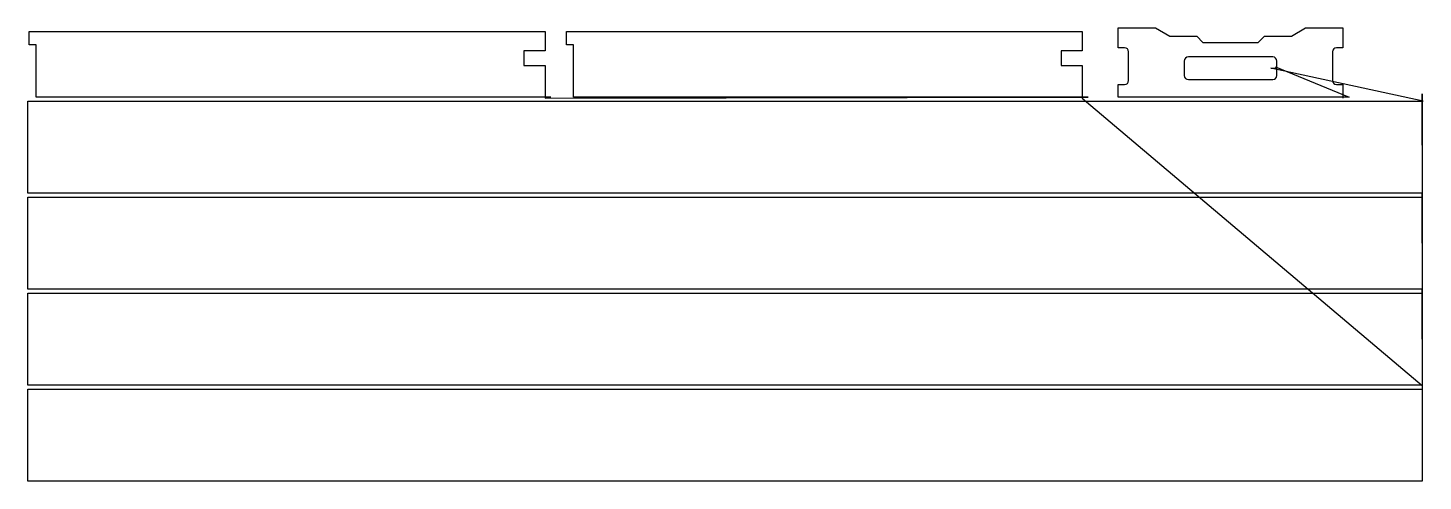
# Model space of a CAD drawing. Header units: metres. Extents: x 12 to 6792, y 20 to 2220.
import ezdxf

# ---------------------------------------------------------------- set-up
doc = ezdxf.new("R2010")
doc.units = ezdxf.units.M

msp = doc.modelspace()

# ---------------------------------------------------------------- linework, layer by layer
at = {"layer": 'TOOL_0'}
for p, q in [((19, 2137.824), (19, 2202.324)), ((19, 2202.324), (2525.5, 2202.324)), ((2525.5, 2202.324), (2525.5, 2109.824)), ((2629.544, 2137.824), (2629.544, 2202.324)), ((2629.544, 2202.324), (5136.044, 2202.324)), ((5136.044, 2202.324), (5136.044, 2109.824)), ((5311.11, 2123.821), (5311.11, 2220.321)), ((5311.11, 2220.321), (5492.061, 2220.321)), ((5492.061, 2220.321), (5561.343, 2180.321)), ((5561.343, 2180.321), (5692.171, 2180.321)), ((5692.171, 2180.321), (5722.171, 2150.321)), ((5991.55, 2150.321), (6021.55, 2180.321)), ((6021.55, 2180.321), (6152.378, 2180.321)), ((6152.378, 2180.321), (6221.66, 2220.321)), ((6221.66, 2220.321), (6402.611, 2220.321)), ((6402.611, 2220.321), (6402.611, 2123.821)), ((53.02, 2137.824), (19, 2137.824)), ((53.02, 1883.824), (53.02, 2137.824)), ((2525.5, 2109.824), (2422.48, 2109.824)), ((2422.48, 2109.824), (2422.48, 2037.324)), ((2663.564, 2137.824), (2629.544, 2137.824)), ((2663.564, 1883.824), (2663.564, 2137.824)), ((5136.044, 2109.824), (5033.024, 2109.824)), ((5033.024, 2109.824), (5033.024, 2037.324)), ((5341.86, 2123.821), (5311.11, 2123.821)), ((5361.11, 1964.571), (5361.11, 2104.571)), ((5722.171, 2150.321), (5991.55, 2150.321)), ((6352.611, 2104.571), (6352.611, 1964.571)), ((6402.611, 2123.821), (6371.861, 2123.821)), ((2422.48, 2037.324), (2525.5, 2037.324)), ((2525.5, 2037.324), (2525.5, 1883.824)), ((5033.024, 2037.324), (5136.044, 2037.324)), ((5136.044, 2037.324), (5136.044, 1883.824)), ((5631.86, 2059.571), (5631.86, 1989.571)), ((6061.86, 2079.571), (5651.86, 2079.571)), ((6081.86, 2024.571), (6081.86, 2059.571)), ((5651.86, 1969.571), (6061.86, 1969.571)), ((6792.5, 1864.702), (6051.86, 2024.571)), ((6051.86, 2024.571), (6081.86, 2024.571)), ((6081.86, 2024.571), (6074.789, 2031.642)), ((6074.789, 2031.642), (6433.869, 1883.821)), ((6081.86, 1989.571), (6081.86, 2024.571)), ((5311.11, 1883.821), (5311.11, 1945.321)), ((5311.11, 1945.321), (5341.86, 1945.321)), ((6371.861, 1945.321), (6402.611, 1945.321)), ((6402.611, 1945.321), (6402.611, 1883.821)), ((6790, 1398.391), (6787.5, 1899.702)), ((6787.5, 1899.702), (6787.5, 1864.702)), ((12.5, 1418.702), (12.5, 1864.702)), ((12.5, 1864.702), (6787.5, 1864.702)), ((2525.5, 1883.824), (53.02, 1883.824)), ((2554.365, 1883.824), (2525.5, 1883.824)), ((2525.5, 1883.824), (2525.5, 1878.861)), ((2525.5, 1878.861), (5164.909, 1883.824)), ((5136.044, 1883.824), (2663.564, 1883.824)), ((5164.909, 1883.824), (5136.044, 1883.824)), ((5136.044, 1883.824), (5136.044, 1878.861)), ((5136.044, 1878.861), (6787.5, 483.501)), ((6402.61, 1883.821), (5311.11, 1883.821)), ((6433.869, 1883.821), (6402.61, 1883.821)), ((6402.611, 1883.821), (6402.611, 1878.935)), ((6787.5, 1864.702), (6787.5, 1418.702)), ((6787.5, 1864.702), (6792.5, 1864.702)), ((6787.5, 1418.702), (12.5, 1418.702)), ((12.5, 952.391), (12.5, 1398.391)), ((12.5, 1398.391), (6787.5, 1398.391)), ((6790, 932.081), (6787.5, 1415.891)), ((6787.5, 1415.891), (6787.5, 1398.391)), ((6787.5, 1398.391), (6787.5, 952.391)), ((6787.5, 1398.391), (6790, 1398.391)), ((6787.5, 952.391), (12.5, 952.391)), ((6790, 466.001), (6787.5, 949.581)), ((6787.5, 949.581), (6787.5, 932.081)), ((12.5, 486.081), (12.5, 932.081)), ((12.5, 932.081), (6787.5, 932.081)), ((6787.5, 932.081), (6787.5, 486.081)), ((6787.5, 932.081), (6790, 932.081)), ((6787.5, 486.081), (12.5, 486.081)), ((6787.5, 483.501), (6787.5, 466.001)), ((12.5, 20.001), (12.5, 466.001)), ((12.5, 466.001), (6787.5, 466.001)), ((6787.5, 466.001), (6787.5, 20.001)), ((6787.5, 466.001), (6790, 466.001)), ((6787.5, 20.001), (12.5, 20.001))]:
    msp.add_line(p, q, dxfattribs=at)
for centre, radius, start, end in [((5341.86, 2104.571), 19.25, 0, 90), ((6371.861, 2104.571), 19.25, 90, 180), ((5651.86, 2059.571), 20, 90, 180), ((6061.86, 2059.571), 20, 0, 90), ((5651.86, 1989.571), 20, 180, 270), ((6061.86, 1989.571), 20, 270, 0), ((5341.86, 1964.571), 19.25, 270, 0), ((6371.861, 1964.571), 19.25, 180, 270)]:
    msp.add_arc(centre, radius, start, end, dxfattribs=at)

doc.saveas('drawing.dxf')
